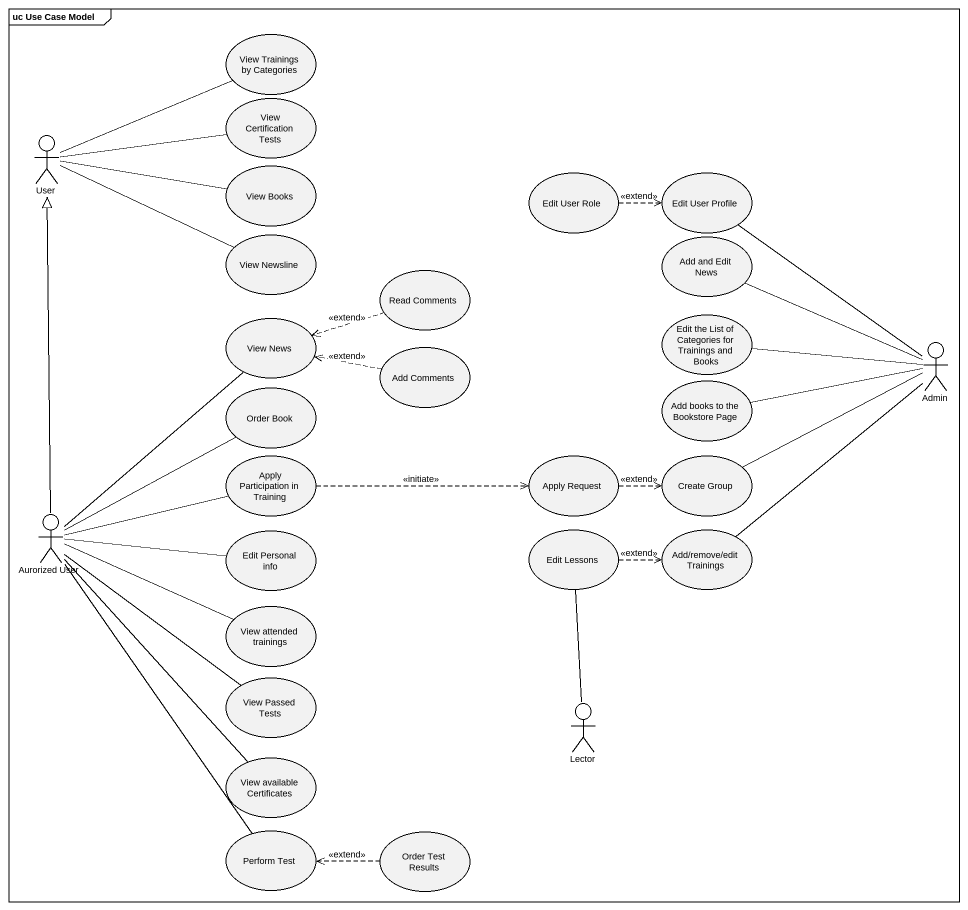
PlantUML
@startuml
mainframe uc Use Case Model
usecase "View Trainings by Categories" as View_Trainings_by_Categories
usecase "View Certification Tests" as View_Certification_Tests
actor User
usecase "View Books" as View_Books
usecase "Edit User Role" as Edit_User_Role
usecase "Edit User Profile" as Edit_User_Profile
usecase "View Newsline" as View_Newsline
usecase "Add and Edit News" as Add_and_Edit_News
usecase "Read Comments" as Read_Comments
usecase "View News" as View_News
usecase "Edit the List of Categories for Trainings and Books" as Edit_the_List_of_Categories
actor Admin
usecase "Add Comments" as Add_Comments
usecase "Add books to the Bookstore Page" as Add_books_to_the_Bookstore
usecase "Order Book" as Order_Book
usecase "Apply Participation in Training" as Apply_Participation_in
usecase "Apply Request" as Apply_Request
usecase "Create Group" as Create_Group
actor "Aurorized User" as Aurorized_User
usecase "Edit Personal info" as Edit_Personal_info
usecase "Edit Lessons" as Edit_Lessons
usecase "Add/remove/edit Trainings" as Add_remove_edit_Trainings
usecase "View attended trainings" as View_attended_trainings
usecase "View Passed Tests" as View_Passed_Tests
actor Lector
usecase "View available Certificates" as View_available_Certificates
usecase "Perform Test" as Perform_Test
usecase "Order Test Results" as Order_Test_Results
View_Trainings_by_Categories -left- User
User -right- View_Certification_Tests
User -right- View_Books
User -right- View_Newsline
Edit_User_Role .right.> Edit_User_Profile : <<extend>>
Read_Comments .left.> View_News : <<extend>>
Admin -up- Edit_User_Profile
Admin -left- Add_and_Edit_News
Admin -left- Edit_the_List_of_Categories
Admin -left- Add_books_to_the_Bookstore
Admin -left- Create_Group
Admin -- Add_remove_edit_Trainings
Add_Comments .left.> View_News : <<extend>>
Order_Book -- Aurorized_User
Apply_Participation_in .right.> Apply_Request : <<initiate>>
Apply_Request .right.> Create_Group : <<extend>>
Aurorized_User -up-|> User
Aurorized_User -up- View_News
Aurorized_User -right- Apply_Participation_in
Aurorized_User -- Perform_Test
Edit_Personal_info -left- Aurorized_User
Edit_Lessons .right.> Add_remove_edit_Trainings : <<extend>>
View_attended_trainings -left- Aurorized_User
View_Passed_Tests -up- Aurorized_User
Lector -up- Edit_Lessons
View_available_Certificates -up- Aurorized_User
Order_Test_Results .left.> Perform_Test : <<extend>>
@enduml
